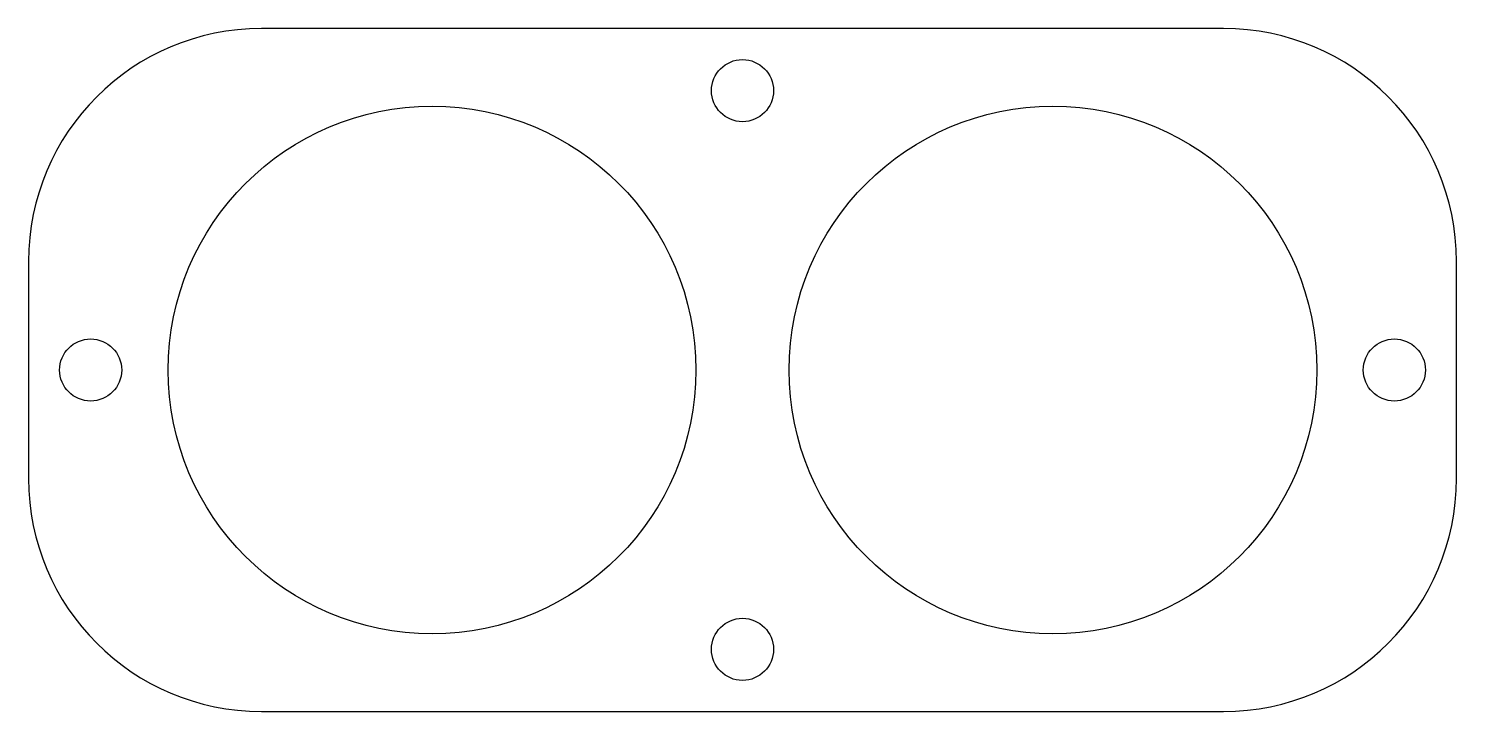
# Model space of a CAD drawing. Header units: millimetres. Extents: x -46 to 46, y -22 to 22.
import ezdxf

# ---------------------------------------------------------------- set-up
doc = ezdxf.new("R2010")
doc.units = ezdxf.units.MM

msp = doc.modelspace()

# ---------------------------------------------------------------- linework, layer by layer
at = {"color": 7, "linetype": 'Continuous', "lineweight": 25}
for p, q in [((31, 22), (-31, 22)), ((-46, 7), (-46, -7)), ((46, -7), (46, 7)), ((-31, -22), (31, -22))]:
    msp.add_line(p, q, dxfattribs=at)
for centre, radius in [((0, 18), 2), ((-20, 0), 17), ((20, 0), 17), ((-42, 0), 2), ((42, 0), 2), ((0, -18), 2)]:
    msp.add_circle(centre, radius, dxfattribs=at)
for centre, start, end in [((-31, 7), 90, 180), ((31, 7), 0, 90), ((-31, -7), 180, 270), ((31, -7), 270, 0)]:
    msp.add_arc(centre, 15, start, end, dxfattribs=at)

doc.saveas('drawing.dxf')
